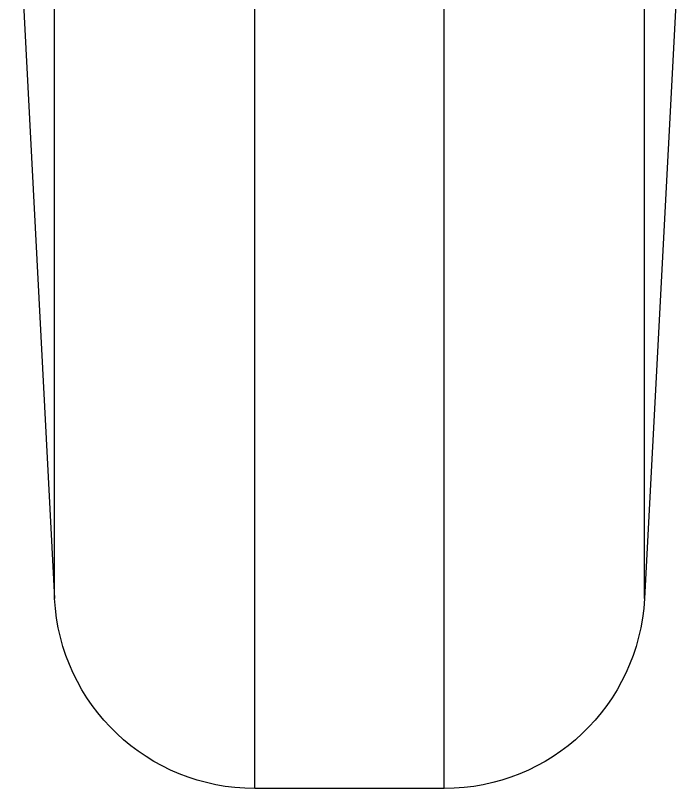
# Model space of a CAD drawing. Header units: millimetres. Extents: x -1 to 4489, y 0 to 1364.
# Drawn here: x 2719.604 to 2720.604, y 377.14 to 378.296 of the extents above; entities that cross this region are included whole.
import ezdxf

# ---------------------------------------------------------------- set-up
doc = ezdxf.new("R2010")
doc.units = ezdxf.units.MM

# ---------------------------------------------------------------- blocks, each defined once
blk = doc.blocks.new('A$C2FA92B4D')
at = {"color": 7, "linetype": 'Continuous'}
for p, q in [((14.8419, 36.9), (14.5581, 36.9)), ((14.2, 35.5), (14.2585, 36.6157)), ((15.2, 35.5), (15.1415, 36.6157))]:
    blk.add_line(p, q, dxfattribs=at)
at = {"color": 9, "linetype": 'Continuous'}
for p, q in [((14.5581, 36.9), (14.5581, 29.7048)), ((14.8419, 36.9), (14.8419, 29.7048)), ((14.2585, 36.6157), (14.2585, 31.8289)), ((15.1415, 36.6157), (15.1415, 31.8289))]:
    blk.add_line(p, q, dxfattribs=at)
at = {"color": 7, "linetype": 'Continuous'}
for centre, start, end in [((14.5581, 36.6), 90, 177), ((14.8419, 36.6), 3, 90)]:
    blk.add_arc(centre, 0.3, start, end, dxfattribs=at)

msp = doc.modelspace()

# ---------------------------------------------------------------- block references
at = {"xscale": -1, "rotation": 180}
msp.add_blockref('A$C2FA92B4D', (2705.4045, 414.0395), dxfattribs=at)

doc.saveas('drawing.dxf')
